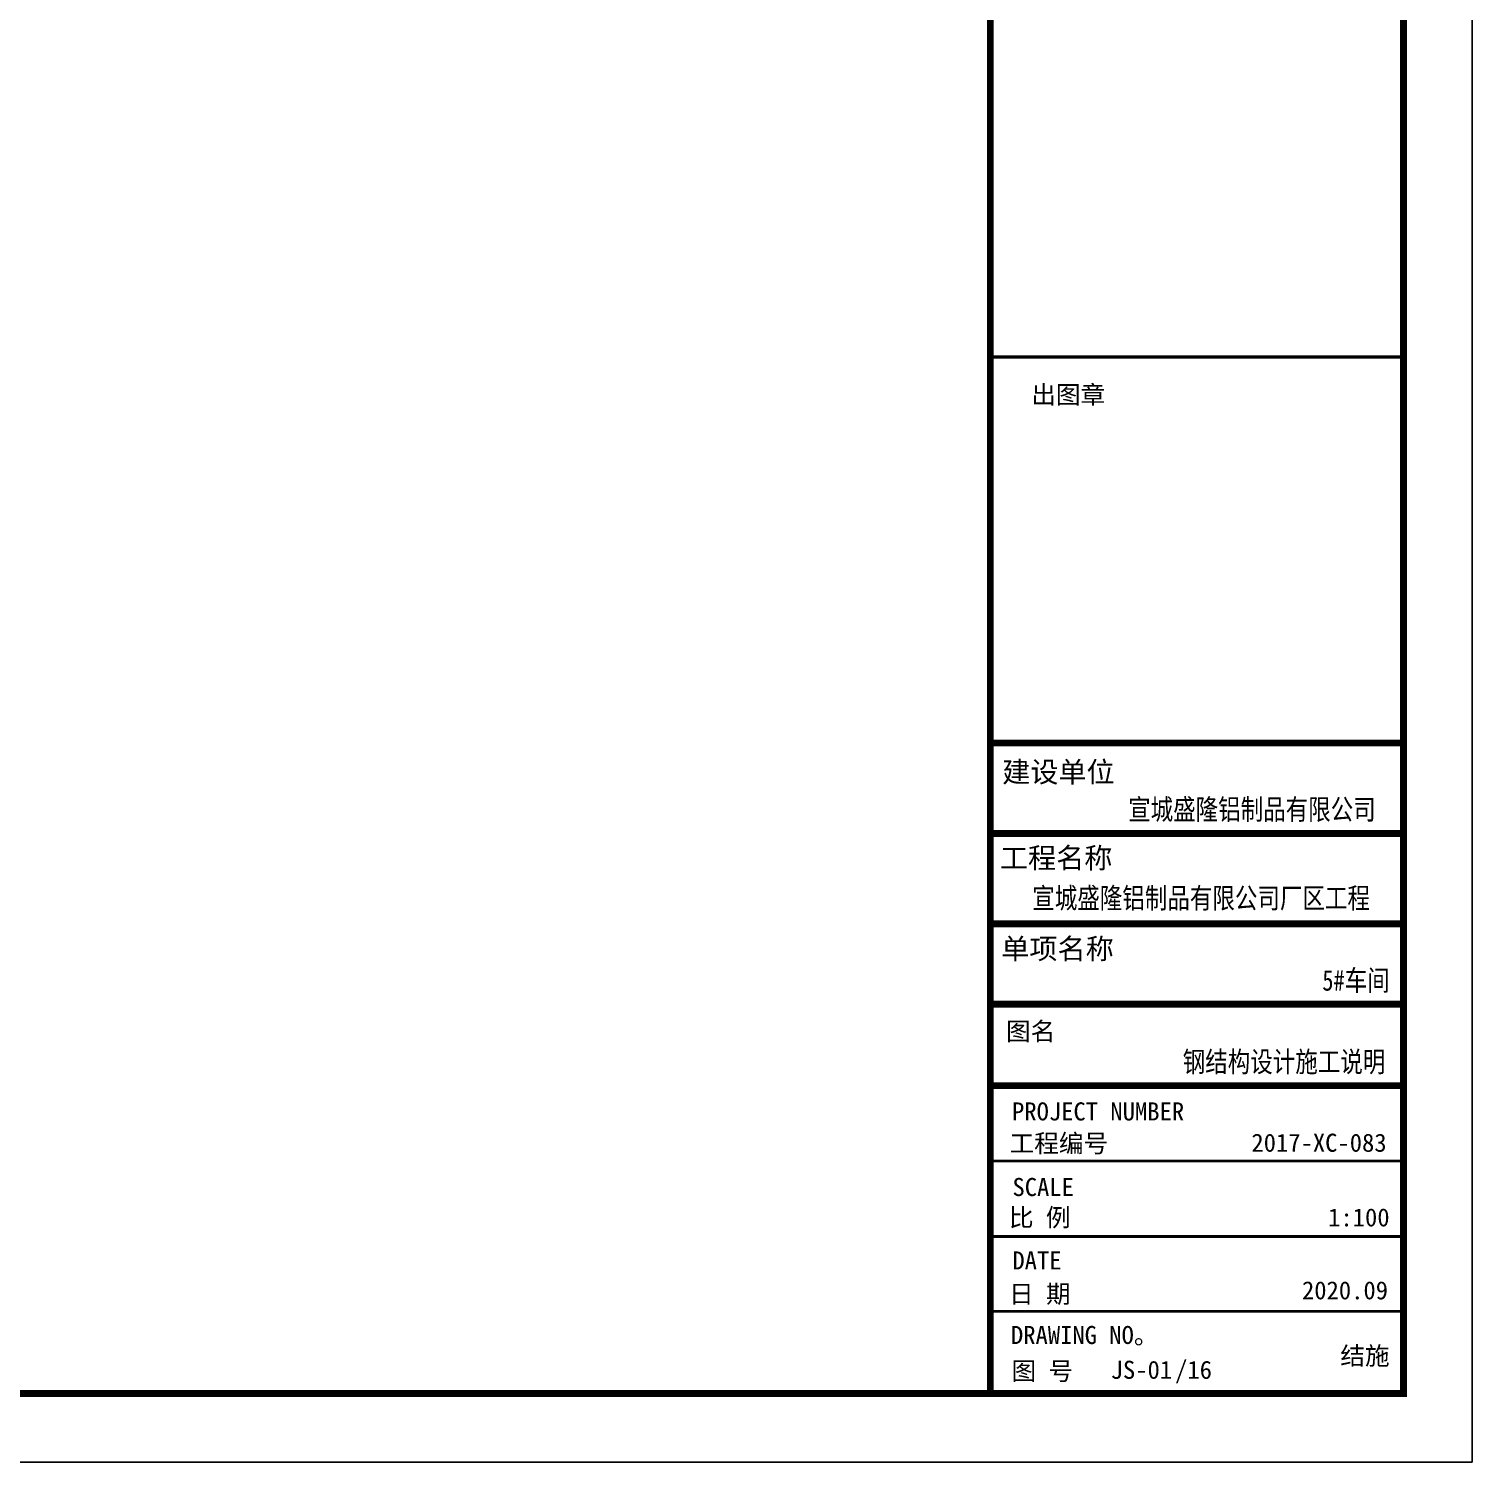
# Model space of a CAD drawing. Extents: x 32461 to 372567, y -698896 to 182569.
# Drawn here: x 127574 to 148573, y 56658 to 77516 of the extents above; entities that cross this region are included whole.
import ezdxf

# ---------------------------------------------------------------- set-up
doc = ezdxf.new("R2010")
doc.units = 0
doc.header["$LTSCALE"] = 1000
doc.header["$MEASUREMENT"] = 0
for name, color, linetype in [('PUB_TITLE', 4, 'CONTINUOUS'), ('TEXT', 7, 'CONTINUOUS'), ('图框', 4, 'CONTINUOUS')]:
    doc.layers.add(name, color=color, linetype=linetype)
doc.styles.add('-黑体', font='simhei.ttf')
doc.styles.add('宋体', font='')
doc.styles.add('黑体', font='simhei.ttf', dxfattribs={"width": 0.6, "height": 4.3})
doc.styles.get('宋体').set_extended_font_data('SimSun')

msp = doc.modelspace()

# ---------------------------------------------------------------- linework, layer by layer
at = {"layer": 'PUB_TITLE'}
msp.add_lwpolyline([(74273.1, 56658.2), (148573.1, 56658.2), (148573.1, 98658.2), (74273.1, 98658.2)], close=True, dxfattribs=at)
at = {"layer": 'PUB_TITLE', "const_width": 100}
msp.add_lwpolyline([(76773.1, 57658.2), (147573.1, 57658.2), (147573.1, 97658.2), (76773.1, 97658.2)], close=True, dxfattribs=at)
at = {"layer": '图框', "color": 4, "const_width": 98.6}
msp.add_lwpolyline([(141563.8, 97658.2), (147573.1, 97658.2), (147573.1, 57658.2), (141563.8, 57658.2)], close=True, dxfattribs=at)
at = {"layer": '图框', "color": 0, "const_width": 50}
msp.add_lwpolyline([(141563.8, 72740.6), (147573.1, 72740.6)], dxfattribs=at)
at = {"layer": '图框', "color": 4}
for points, const_width in [([(141563.8, 67124.6), (147551.2, 67124.6)], 99.6), ([(141563.8, 65807.6), (147553.1, 65807.6)], 99.6), ([(141563.8, 64493.1), (147573.1, 64493.1)], 99.6), ([(141563.8, 63322.4), (147573.1, 63322.4)], 99.6), ([(141563.8, 62137.8), (147573.1, 62137.8)], 99.6), ([(141563.8, 61038.9), (147573.1, 61038.9)], 40.3), ([(141563.8, 59942), (147573.1, 59942)], 40.3), ([(141563.8, 58853.4), (147573.1, 58853.4)], 40.3)]:
    msp.add_lwpolyline(points, dxfattribs=dict(at, const_width=const_width))

# ---------------------------------------------------------------- texts
at = {"layer": 'TEXT', "color": 3, "style": '-黑体', "width": 0.8}
for s, p in [('宣城盛隆铝制品有限公司', (143567.5, 66007.6)), ('宣城盛隆铝制品有限公司厂区工程', (142173.3, 64716.7)), ('5#车间', (146392.8, 63519.7)), ('钢结构设计施工说明', (144362.1, 62335.2))]:
    msp.add_text(s, height=300.15, dxfattribs=at).set_placement(p)
at = {"layer": '图框', "color": 4}
for s, height, style, p in [('出图章', 262.94, '黑体', (142159, 72060.1)), ('建设单位', 300, '黑体', (141735.5, 66551.9)), ('工程名称', 300, '黑体', (141702.3, 65300.4)), ('单项名称', 300, '黑体', (141722.3, 63979.4)), ('图名', 262.94, '黑体', (141791.5, 62797.3)), ('工程编号', 262.94, '黑体', (141843, 61166)), ('2017-XC-083', 262.944, '宋体', (145361.3, 61175.1)), ('SCALE', 262.94, '黑体', (141884.8, 60530.5)), ('比 例', 262.94, '黑体', (141834.1, 60087.5)), ('1:100', 262.94, '宋体', (146477.8, 60088.6)), ('DATE', 262.94, '黑体', (141883.5, 59461.9)), ('日 期', 262.94, '黑体', (141834.1, 58974.7)), ('2020.09', 262.94, '宋体', (146097.2, 59027.1)), ('DRAWING NO。', 262.944, '黑体', (141862.7, 58377.2)), ('图 号', 262.94, '黑体', (141871.4, 57852.1))]:
    msp.add_text(s, height=height, dxfattribs=dict(at, style=style)).set_placement(p)
at = {"layer": '图框', "color": 0, "style": '黑体'}
msp.add_text('PROJECT NUMBER', height=262.944, dxfattribs=at).set_placement((141878.4, 61630.8))
at = {"layer": '图框', "color": 3, "style": '宋体'}
for s, p in [('结施', (146655, 58074.6)), ('JS-01', (143313.6, 57870.5)), ('/16', (144251.4, 57870.5))]:
    msp.add_text(s, height=262.94, dxfattribs=at).set_placement(p)

doc.saveas('drawing.dxf')
